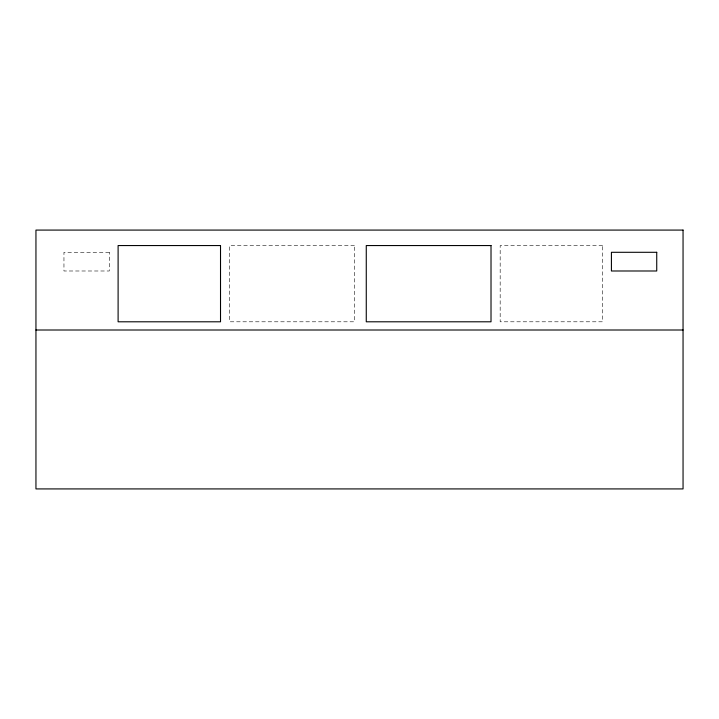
<?xml version="1.0" encoding="UTF-8"?>
<svg xmlns="http://www.w3.org/2000/svg" width="719" height="719" viewBox="0 0 719 719"><rect width="100%" height="100%" fill="white"/><g stroke="black" fill="none" stroke-linecap="round" stroke-linejoin="round"><path stroke-width="0.54" stroke-dasharray="3.6 2.7" d="M354.422 245.556L229.676 245.556L229.676 321.797L354.422 321.797L354.422 245.556M602.585 245.556L500.172 245.556L500.172 321.797L602.585 321.797L602.585 245.556M109.27 252.297L63.955 252.297L63.955 270.991L109.27 270.991L109.27 252.297"/><path stroke-width="1.08" d="M35.95 330.003L683.05 330.003M683.05 230.08L35.95 230.08L35.95 488.92L683.05 488.92L683.05 230.08M220.517 245.556L118.105 245.556L118.105 321.797L220.517 321.797L220.517 245.556M491.014 245.556L366.268 245.556L366.268 321.797L491.014 321.797L491.014 245.556M656.735 252.297L611.42 252.297L611.42 270.991L656.735 270.991L656.735 252.297"/></g></svg>
